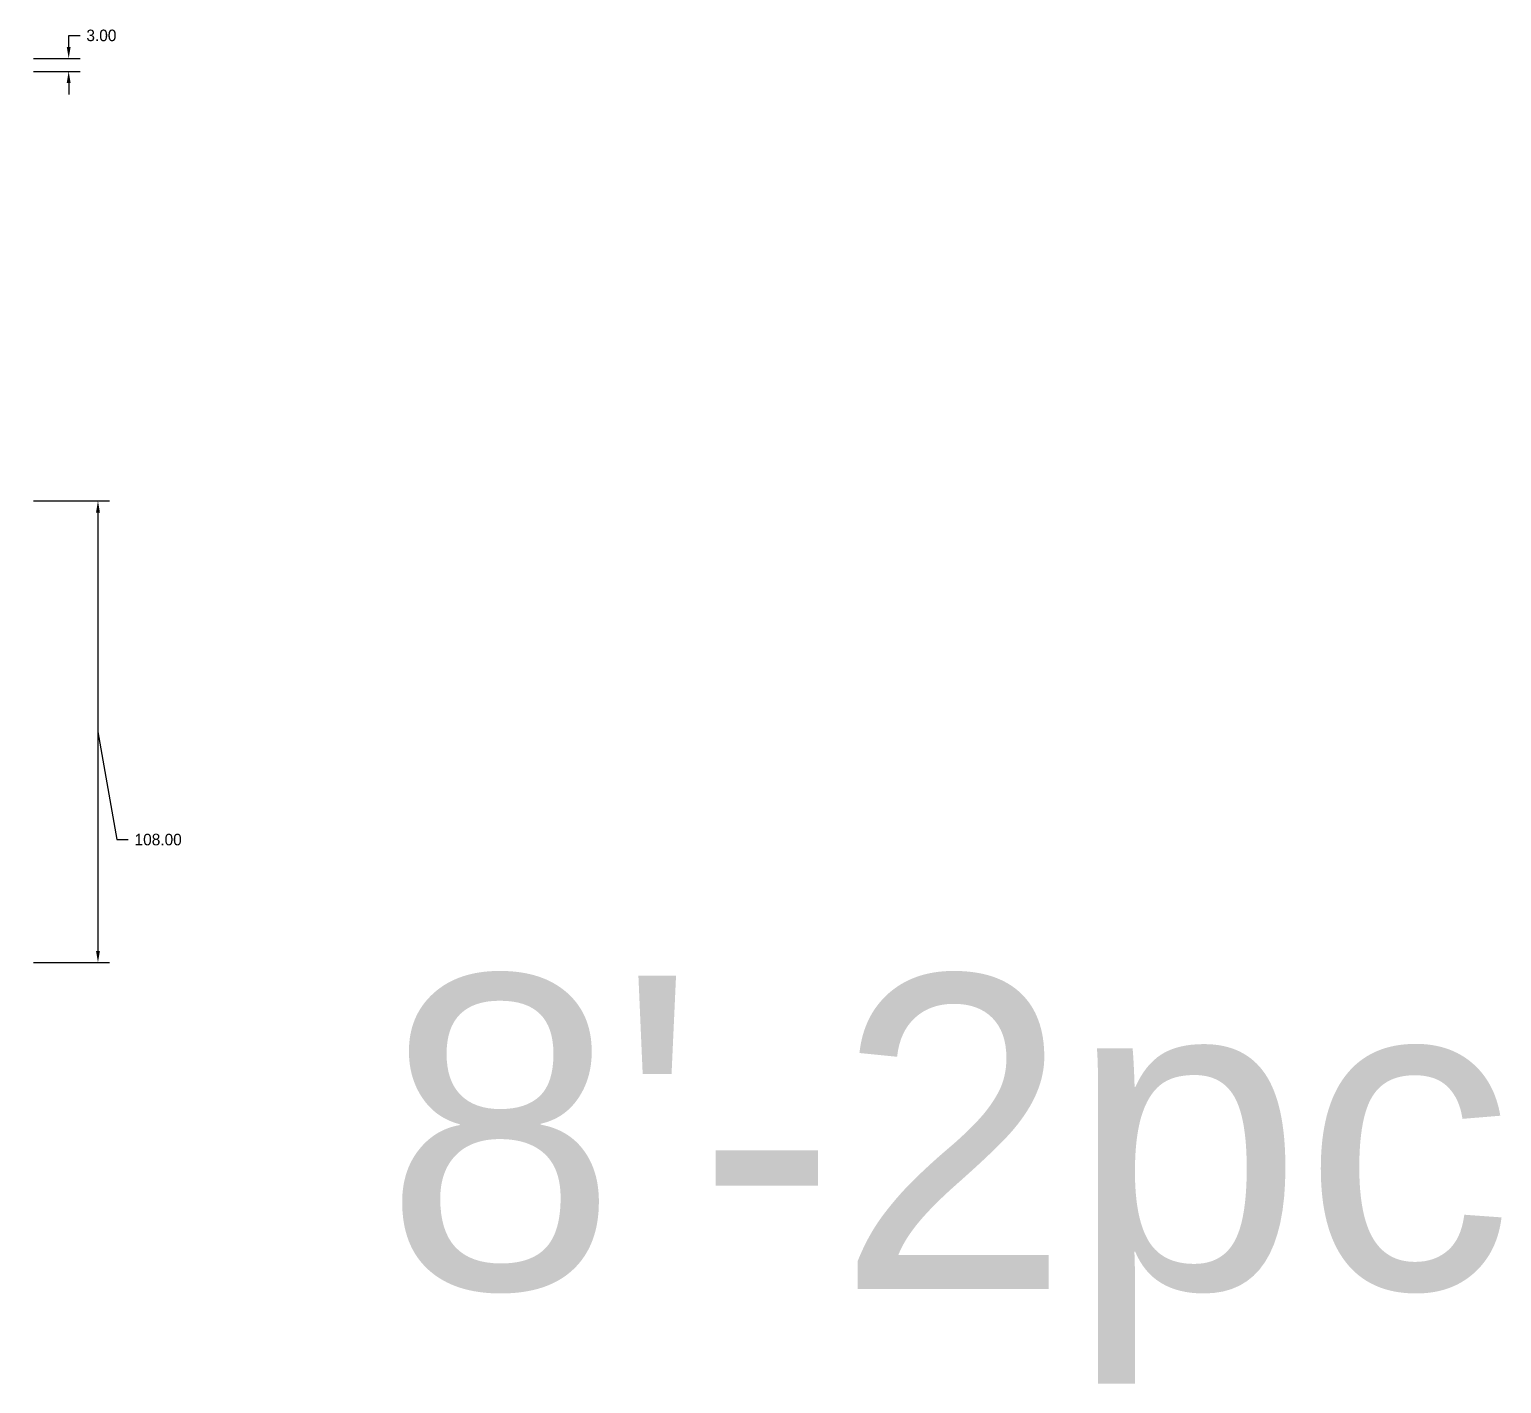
# Model space of a CAD drawing. Header units: millimetres. Extents: x 0 to 3072, y 0 to 988.
# Drawn here: x 494.1 to 838.4, y 13.2 to 330 of the extents above; entities that cross this region are included whole.
import ezdxf

# ---------------------------------------------------------------- set-up
doc = ezdxf.new("R2010")
doc.units = ezdxf.units.MM
doc.layers.add('dim', color=7, linetype='Continuous')
doc.layers.add('TEXT', color=7, linetype='Continuous')
doc.dimstyles.get("Standard").update_dxf_attribs({"dimtxt": 0.18, "dimasz": 0.18, "dimexe": 0.18, "dimexo": 0.0625, "dimgap": 0.09, "dimtad": 0, "dimtih": 1, "dimtoh": 1, "dimdec": 4, "dimzin": 0, "dimdsep": 46, "dimtxsty": 'Standard', "dimcen": 0.09, "dimadec": 0, "dimazin": 0, "dimtfac": 1, "dimtdec": 4, "dimtofl": 0, "dimtmove": 0, "dimatfit": 3, "dimfxl": 1, "dimtolj": 1, "dimtzin": 0, "dimarcsym": 0})

# ---------------------------------------------------------------- blocks, each defined once
blk = doc.blocks.new('*D200')
at = {"layer": 'Defpoints', "color": 0}
for p in [(598.46, 364.59), (598.46, 256.59), (614.49, 256.59)]:
    blk.add_point(p, dxfattribs=at)
at = {"layer": 'dim', "color": 0, "lineweight": -2}
for p, q in [((599.4, 364.59), (617.19, 364.59)), ((614.49, 361.89), (614.49, 259.29)), ((614.49, 310.59), (618.89, 285.36)), ((618.89, 285.36), (621.59, 285.36)), ((599.4, 256.59), (617.19, 256.59))]:
    blk.add_line(p, q, dxfattribs=at)
at = {"layer": 'dim', "color": 0}
for points in [[(614.04, 361.89), (614.94, 361.89), (614.49, 364.59)], [(614.04, 259.29), (614.94, 259.29), (614.49, 256.59)]]:
    blk.add_solid(points, dxfattribs=at)
at = {"layer": 'dim', "color": 0, "insert": (628.57, 285.36), "char_height": 2.7, "attachment_point": 5}
blk.add_mtext('\\A1;108.00', dxfattribs=at)
blk = doc.blocks.new('*D196')
at = {"layer": 'Defpoints', "color": 0}
for p in [(598.46, 468.09), (598.46, 465.09), (607.64, 465.09)]:
    blk.add_point(p, dxfattribs=at)
at = {"layer": 'dim', "color": 0, "lineweight": -2}
for p, q in [((607.64, 470.79), (607.64, 473.49)), ((607.64, 473.49), (610.34, 473.49)), ((599.4, 468.09), (610.34, 468.09)), ((599.4, 465.09), (610.34, 465.09)), ((607.64, 462.39), (607.64, 459.69))]:
    blk.add_line(p, q, dxfattribs=at)
at = {"layer": 'dim', "color": 0}
for points in [[(607.19, 470.79), (608.09, 470.79), (607.64, 468.09)], [(607.19, 462.39), (608.09, 462.39), (607.64, 465.09)]]:
    blk.add_solid(points, dxfattribs=at)
at = {"layer": 'dim', "color": 0, "insert": (615.29, 473.49), "char_height": 2.7, "attachment_point": 5}
blk.add_mtext('\\A1;3.00', dxfattribs=at)
blk = doc.blocks.new('A$C71D563D8')
at = {"layer": 'dim', "ltscale": 22}
for base, p1, p2, override, picture, middle in [((503.275, 320.196), (494.091, 323.196), (494.091, 320.196), {"dimscale": 15, "dimdec": 2}, '*D196', (510.925, 328.596)), ((510.123, 111.696), (494.091, 219.696), (494.091, 111.696), {"dimscale": 15, "dimdec": 2, "dimtmove": 1}, '*D200', (518.575, 140.46))]:
    dim = blk.add_linear_dim(base=base, p1=p1, p2=p2, angle=90, dimstyle='Standard', override=override, dxfattribs=at)
    dim.commit()
    dim.dimension.update_dxf_attribs({"geometry": picture, "text_midpoint": middle, "dimtype": 128, "insert": (-104.37, -144.897)})

msp = doc.modelspace()

# ---------------------------------------------------------------- block references
msp.add_blockref('A$C71D563D8', (0, 0))

# ---------------------------------------------------------------- texts
at = {"layer": 'TEXT', "ltscale": 22}
msp.add_text("8'-2pc", height=73.3264, dxfattribs=at).set_placement((577.016, 35.33))

doc.saveas('drawing.dxf')
